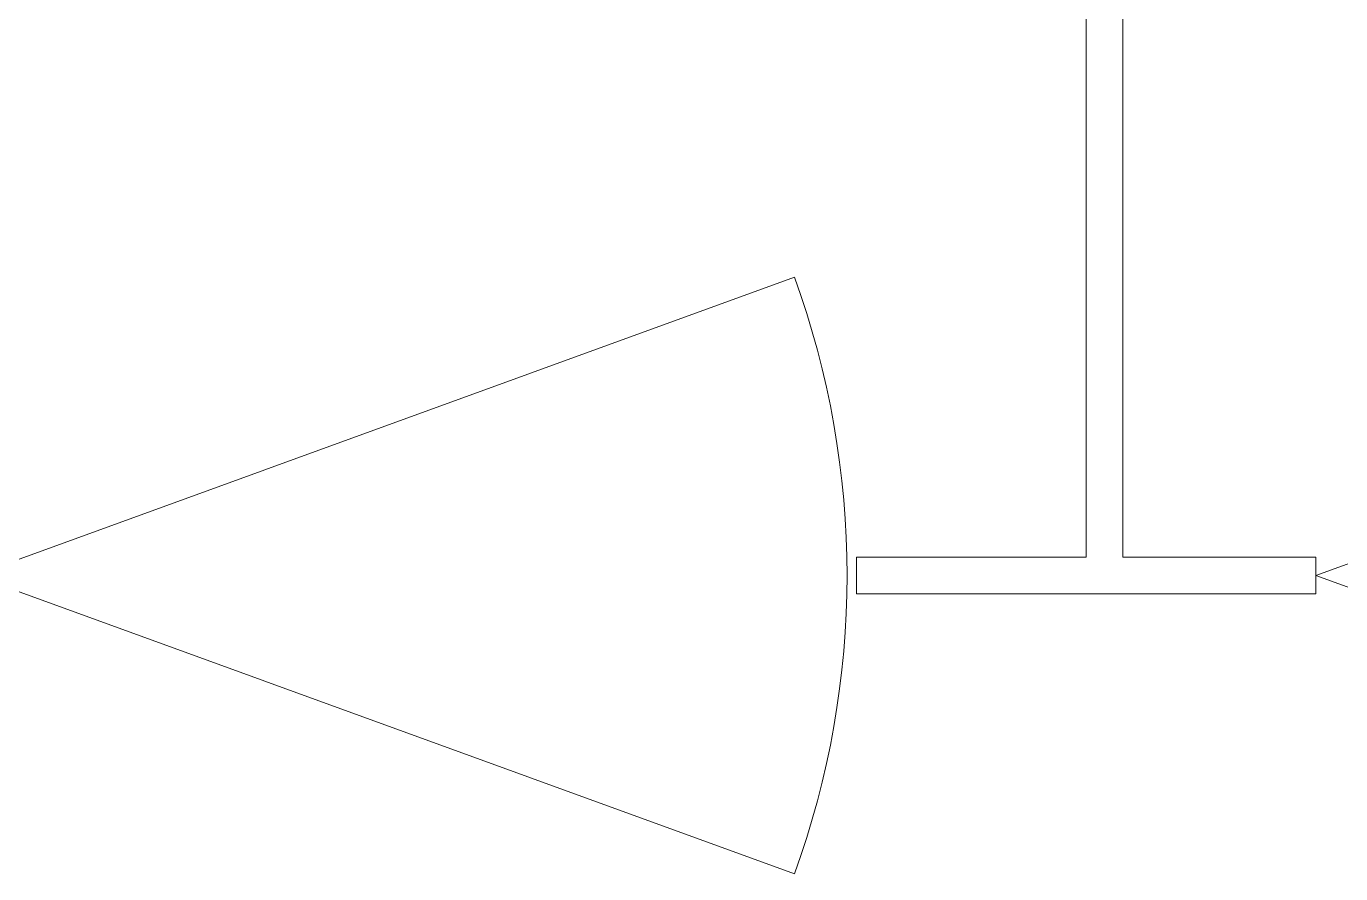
# Model space of a CAD drawing. Header units: millimetres. Extents: x -4000 to 187956, y -58990 to 162485.
# Drawn here: x 2504 to 3398, y 75959 to 76536 of the extents above; entities that cross this region are included whole.
import ezdxf

# ---------------------------------------------------------------- set-up
doc = ezdxf.new("R2010")
doc.units = ezdxf.units.MM
doc.layers.add('A-DOOR', color=31, linetype='Continuous', lineweight=13)
doc.layers.add('A-WALL', color=113, linetype='Continuous', lineweight=13)

# ---------------------------------------------------------------- blocks, each defined once
blk = doc.blocks.new('cua wc - 600 x 2000mm-V900-FFS - TANG 1')
at = {"layer": 'A-DOOR', "color": 5, "lineweight": 15}
for q in [(-100.28, 203.02), (-100.28, -203.02)]:
    blk.add_line((457.5, 0), q, dxfattribs=at)
blk.add_arc((457.5, 0), 593.58, 160, 200, dxfattribs=at)
blk = doc.blocks.new('CMF2_NHAXUONG_A_rvt-1-FFS - TANG 1')
at = {"layer": 'A-WALL', "color": 35, "lineweight": 15}
for p, q in [((3224.79, 77349.64), (3224.79, 76175)), ((3249.79, 76175), (3249.79, 77349.64)), ((3224.79, 76175), (3068.54, 76175)), ((3068.54, 76150), (3068.54, 76175)), ((3381.04, 76175), (3249.79, 76175)), ((3381.04, 76175), (3381.04, 76150)), ((3068.54, 76150), (3381.04, 76150))]:
    blk.add_line(p, q, dxfattribs=at)
at = {"layer": 'A-WALL', "color": 50, "lineweight": 15}
for p, q in [((3224.79, 76175), (3224.79, 77349.64)), ((3249.79, 77349.64), (3249.79, 76175)), ((3068.54, 76175), (3224.79, 76175)), ((3068.54, 76175), (3068.54, 76150)), ((3249.79, 76175), (3381.04, 76175)), ((3381.04, 76150), (3381.04, 76175)), ((3381.04, 76150), (3068.54, 76150))]:
    blk.add_line(p, q, dxfattribs=at)
at = {"layer": 'A-DOOR', "color": 250, "lineweight": 9, "rotation": 180}
for p in [(2926.04, 76162.5), (3838.54, 76162.5)]:
    blk.add_blockref('cua wc - 600 x 2000mm-V900-FFS - TANG 1', p, dxfattribs=at)

msp = doc.modelspace()

# ---------------------------------------------------------------- block references
at = {"lineweight": 5}
msp.add_blockref('CMF2_NHAXUONG_A_rvt-1-FFS - TANG 1', (0, 0), dxfattribs=at)

doc.saveas('drawing.dxf')
